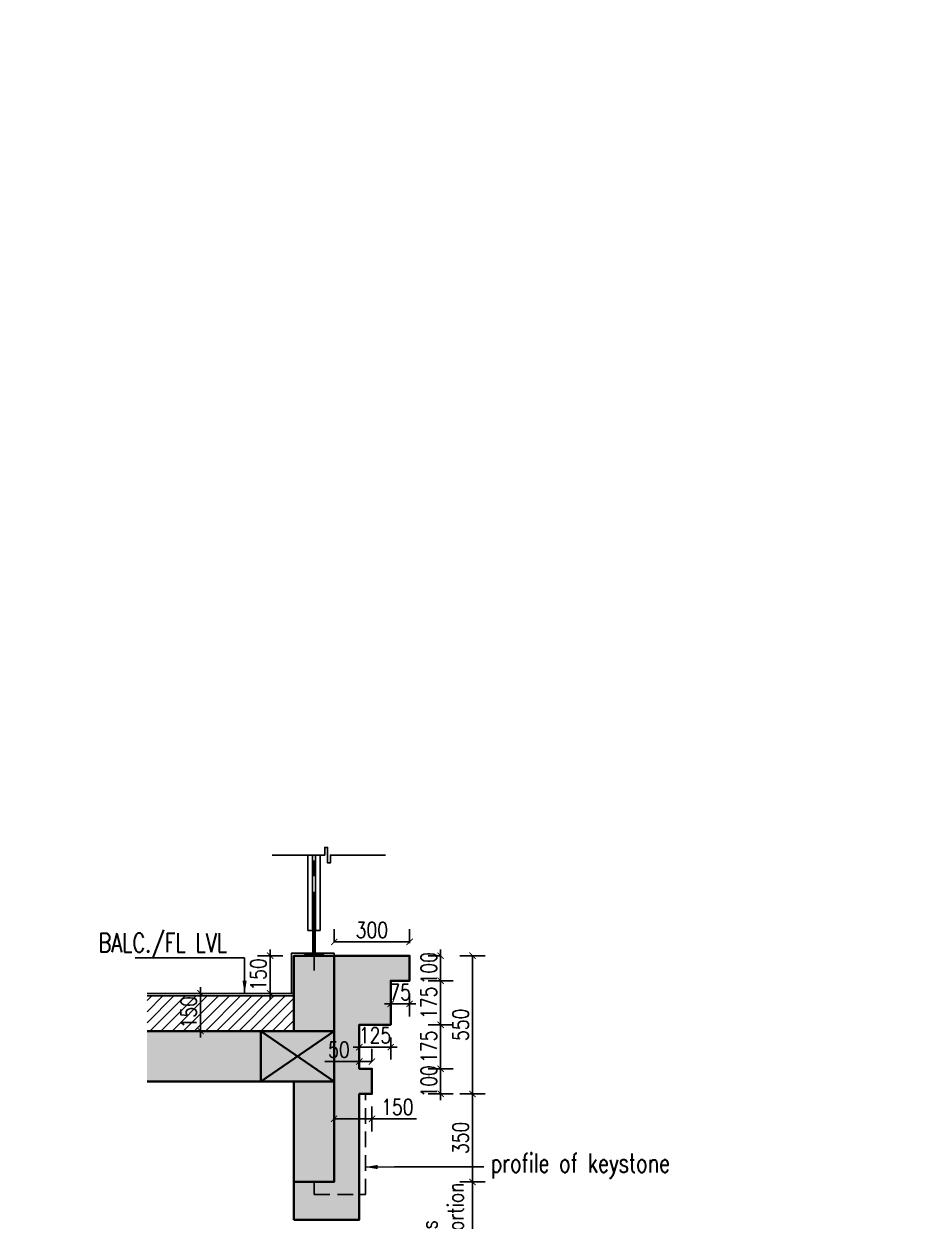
# Model space of a CAD drawing. Header units: millimetres. Extents: x 1066295 to 1300022, y -5734212 to -5454663.
# Drawn here: x 1076948 to 1080457, y -5612473 to -5607710 of the extents above; entities that cross this region are included whole.
import ezdxf

# ---------------------------------------------------------------- set-up
doc = ezdxf.new("R2010")
doc.units = ezdxf.units.MM
doc.header["$LTSCALE"] = 1000
doc.header["$MEASUREMENT"] = 0
for name, pattern in [('AUDIT_D_120904163729-0', [0]), ('T9_PROFILE SECTIONS$0$CENTER', [2, 1.25, -0.25, 0.25, -0.25]), ('T9_PROFILE SECTIONS$0$HIDDEN', [0.375, 0.25, -0.125]), ('T9_PROFILE SECTIONS$0$T10(T7 IS SIMILAR BUT MIRROR) - DIMENSION & TEXTING$0$HIDDEN', [0.375, 0.25, -0.125])]:
    doc.linetypes.add(name, pattern=pattern)
doc.layers.get('0').update_dxf_attribs({"linetype": 'AUDIT_D_120904163729-0'})
for name, color, linetype in [('T9_PROFILE SECTIONS$0$A-DIM', 2, 'Continuous'), ('T9_PROFILE SECTIONS$0$DIMDETAIL', 8, 'Continuous'), ('T9_PROFILE SECTIONS$0$GLASS', 5, 'Continuous'), ('T9_PROFILE SECTIONS$0$HATCH 150', 8, 'Continuous'), ('T9_PROFILE SECTIONS$0$T10(T7 IS SIMILAR BUT MIRROR) - DIMENSION & TEXTING$0$A-DIMENSIONS', 2, 'T9_PROFILE SECTIONS$0$T10(T7 IS SIMILAR BUT MIRROR) - DIMENSION & TEXTING$0$HIDDEN')]:
    doc.layers.add(name, color=color, linetype=linetype)
doc.layers.add('T9_PROFILE SECTIONS$0$A-SLAB', color=3, linetype='Continuous', lineweight=35)
doc.layers.add('T9_PROFILE SECTIONS$0$ele', color=1, linetype='Continuous', lineweight=30)
doc.styles.add('T9_PROFILE SECTIONS$0$B-AR-ANNO-E DECK FLOOR$0$DIMTEXT', font='SIMPLEX.shx', dxfattribs={"width": 0.75})
doc.styles.add('T9_PROFILE SECTIONS$0$text-cmn', font='romans.shx', dxfattribs={"width": 0.8})
doc.dimstyles.new('T9_PROFILE SECTIONS$0$DIM 1-25', dxfattribs={"dimscale": 25, "dimtxt": 2.5, "dimasz": 1, "dimexe": 2, "dimexo": 2, "dimtad": 1, "dimdec": 0, "dimdsep": 46, "dimtxsty": 'T9_PROFILE SECTIONS$0$text-cmn', "dimblk": 'T9_PROFILE SECTIONS$0$_ArchTick', "dimcen": 2, "dimclrd": 1, "dimclre": 1, "dimclrt": 2, "dimadec": 0, "dimazin": 0, "dimtfac": 1, "dimtdec": 0, "dimtix": 1, "dimtmove": 0, "dimatfit": 3, "dimfxl": 2, "dimfxlon": 1, "dimlwd": -1, "dimlwe": -1, "dimarcsym": 0})

# ---------------------------------------------------------------- blocks, each defined once
blk = doc.blocks.new('T9_PROFILE SECTIONS$0$_ArchTick')
at = {"color": 0, "linetype": 'ByBlock', "const_width": 0.15}
blk.add_lwpolyline([(-0.5, -0.5), (0.5, 0.5)], dxfattribs=at)
blk = doc.blocks.new('*D446')
at = {"layer": 'T9_PROFILE SECTIONS$0$DIMDETAIL', "color": 1, "linetype": 'ByBlock', "transparency": 16777216}
for p, q in [((1080428.1, -5609918.5), (1080528.1, -5609918.5)), ((1080478.1, -5609918.5), (1080478.1, -5609893.5)), ((1080478.1, -5610418.5), (1080478.1, -5609918.5)), ((1080428.1, -5610418.5), (1080528.1, -5610418.5)), ((1080478.1, -5610418.5), (1080478.1, -5610443.5))]:
    blk.add_line(p, q, dxfattribs=at)
at = {"layer": 'T9_PROFILE SECTIONS$0$DIMDETAIL', "color": 1, "linetype": 'ByBlock', "transparency": 16777216, "xscale": 25, "yscale": 25, "zscale": 25}
for p, rotation in [((1080478.1, -5609918.5), 270), ((1080478.1, -5610418.5), 90)]:
    blk.add_blockref('T9_PROFILE SECTIONS$0$_ArchTick', p, dxfattribs=dict(at, rotation=rotation))
at = {"layer": 'T9_PROFILE SECTIONS$0$DIMDETAIL', "color": 7, "linetype": 'ByBlock', "transparency": 16777216, "insert": (1080368.7, -5610168.5), "char_height": 62.5, "attachment_point": 5, "rotation": 90, "style": 'T9_PROFILE SECTIONS$0$text-cmn'}
blk.add_mtext('varies\\Parched portion', dxfattribs=at)
blk = doc.blocks.new('*D447')
at = {"layer": 'T9_PROFILE SECTIONS$0$DIMDETAIL', "color": 1, "linetype": 'ByBlock', "transparency": 16777216}
for p, q in [((1080428.1, -5609018.5), (1080528.1, -5609018.5)), ((1080478.1, -5609568.5), (1080478.1, -5609018.5)), ((1080428.1, -5609568.5), (1080528.1, -5609568.5))]:
    blk.add_line(p, q, dxfattribs=at)
at = {"layer": 'T9_PROFILE SECTIONS$0$DIMDETAIL', "color": 1, "linetype": 'ByBlock', "transparency": 16777216, "xscale": 25, "yscale": 25, "zscale": 25}
for p, rotation in [((1080478.1, -5609018.5), 90), ((1080478.1, -5609568.5), 270)]:
    blk.add_blockref('T9_PROFILE SECTIONS$0$_ArchTick', p, dxfattribs=dict(at, rotation=rotation))
at = {"layer": 'T9_PROFILE SECTIONS$0$DIMDETAIL', "color": 7, "linetype": 'ByBlock', "transparency": 16777216, "insert": (1080431.2, -5609293.5), "char_height": 62.5, "attachment_point": 5, "rotation": 90, "style": 'T9_PROFILE SECTIONS$0$text-cmn'}
blk.add_mtext('550', dxfattribs=at)
blk = doc.blocks.new('*D448')
at = {"layer": 'T9_PROFILE SECTIONS$0$DIMDETAIL', "color": 1, "linetype": 'ByBlock', "transparency": 16777216}
for p, q in [((1079927.6, -5608964.5), (1079927.6, -5608913.5)), ((1080227.6, -5608968.5), (1080227.6, -5608913.5)), ((1080227.6, -5608963.5), (1079927.6, -5608963.5))]:
    blk.add_line(p, q, dxfattribs=at)
at = {"layer": 'T9_PROFILE SECTIONS$0$DIMDETAIL', "color": 1, "linetype": 'ByBlock', "transparency": 16777216, "xscale": 25, "yscale": 25, "zscale": 25, "rotation": 180}
blk.add_blockref('T9_PROFILE SECTIONS$0$_ArchTick', (1079927.6, -5608963.5), dxfattribs=at)
at = {"layer": 'T9_PROFILE SECTIONS$0$DIMDETAIL', "color": 1, "linetype": 'ByBlock', "transparency": 16777216, "xscale": 25, "yscale": 25, "zscale": 25}
blk.add_blockref('T9_PROFILE SECTIONS$0$_ArchTick', (1080227.6, -5608963.5), dxfattribs=at)
at = {"layer": 'T9_PROFILE SECTIONS$0$DIMDETAIL', "color": 7, "linetype": 'ByBlock', "transparency": 16777216, "insert": (1080077.6, -5608916.6), "char_height": 62.5, "attachment_point": 5, "style": 'T9_PROFILE SECTIONS$0$text-cmn'}
blk.add_mtext('300', dxfattribs=at)
blk = doc.blocks.new('*D449')
at = {"layer": 'T9_PROFILE SECTIONS$0$DIMDETAIL', "color": 1, "linetype": 'ByBlock', "transparency": 16777216}
for p, q in [((1079623, -5609018.5), (1079723, -5609018.5)), ((1079673, -5609018.5), (1079673, -5608993.5)), ((1079673, -5609168.5), (1079673, -5609018.5)), ((1079673, -5609168.5), (1079723, -5609168.5)), ((1079673, -5609168.5), (1079673, -5609193.5))]:
    blk.add_line(p, q, dxfattribs=at)
at = {"layer": 'T9_PROFILE SECTIONS$0$DIMDETAIL', "color": 1, "linetype": 'ByBlock', "transparency": 16777216, "xscale": 25, "yscale": 25, "zscale": 25}
for p, rotation in [((1079673, -5609018.5), 270), ((1079673, -5609168.5), 90)]:
    blk.add_blockref('T9_PROFILE SECTIONS$0$_ArchTick', p, dxfattribs=dict(at, rotation=rotation))
at = {"layer": 'T9_PROFILE SECTIONS$0$DIMDETAIL', "color": 7, "linetype": 'ByBlock', "transparency": 16777216, "insert": (1079626.1, -5609093.5), "char_height": 62.5, "attachment_point": 5, "rotation": 90, "style": 'T9_PROFILE SECTIONS$0$text-cmn'}
blk.add_mtext('150', dxfattribs=at)
blk = doc.blocks.new('*D450')
at = {"layer": 'T9_PROFILE SECTIONS$0$DIMDETAIL', "color": 1, "linetype": 'ByBlock', "transparency": 16777216}
for p, q in [((1080351.1, -5609468.5), (1080351.1, -5609443.5)), ((1080401.1, -5609468.5), (1080301.1, -5609468.5)), ((1080351.1, -5609568.5), (1080351.1, -5609468.5)), ((1080401.1, -5609568.5), (1080301.1, -5609568.5)), ((1080351.1, -5609568.5), (1080351.1, -5609593.5))]:
    blk.add_line(p, q, dxfattribs=at)
at = {"layer": 'T9_PROFILE SECTIONS$0$DIMDETAIL', "color": 1, "linetype": 'ByBlock', "transparency": 16777216, "xscale": 25, "yscale": 25, "zscale": 25}
for p, rotation in [((1080351.1, -5609468.5), 270), ((1080351.1, -5609568.5), 90)]:
    blk.add_blockref('T9_PROFILE SECTIONS$0$_ArchTick', p, dxfattribs=dict(at, rotation=rotation))
at = {"layer": 'T9_PROFILE SECTIONS$0$DIMDETAIL', "color": 7, "linetype": 'ByBlock', "transparency": 16777216, "insert": (1080304.2, -5609518.5), "char_height": 62.5, "attachment_point": 5, "rotation": 90, "style": 'T9_PROFILE SECTIONS$0$text-cmn'}
blk.add_mtext('100', dxfattribs=at)
blk = doc.blocks.new('*D451')
at = {"layer": 'T9_PROFILE SECTIONS$0$DIMDETAIL', "color": 1, "linetype": 'ByBlock', "transparency": 16777216}
for p, q in [((1080401.1, -5609293.5), (1080301.1, -5609293.5)), ((1080351.1, -5609468.5), (1080351.1, -5609293.5)), ((1080401.1, -5609468.5), (1080301.1, -5609468.5))]:
    blk.add_line(p, q, dxfattribs=at)
at = {"layer": 'T9_PROFILE SECTIONS$0$DIMDETAIL', "color": 1, "linetype": 'ByBlock', "transparency": 16777216, "xscale": 25, "yscale": 25, "zscale": 25}
for p, rotation in [((1080351.1, -5609293.5), 90), ((1080351.1, -5609468.5), 270)]:
    blk.add_blockref('T9_PROFILE SECTIONS$0$_ArchTick', p, dxfattribs=dict(at, rotation=rotation))
at = {"layer": 'T9_PROFILE SECTIONS$0$DIMDETAIL', "color": 7, "linetype": 'ByBlock', "transparency": 16777216, "insert": (1080304.2, -5609381), "char_height": 62.5, "attachment_point": 5, "rotation": 90, "style": 'T9_PROFILE SECTIONS$0$text-cmn'}
blk.add_mtext('175', dxfattribs=at)
blk = doc.blocks.new('*D452')
at = {"layer": 'T9_PROFILE SECTIONS$0$DIMDETAIL', "color": 1, "linetype": 'ByBlock', "transparency": 16777216}
for p, q in [((1080401.1, -5609118.5), (1080301.1, -5609118.5)), ((1080351.1, -5609293.5), (1080351.1, -5609118.5)), ((1080401.1, -5609293.5), (1080301.1, -5609293.5))]:
    blk.add_line(p, q, dxfattribs=at)
at = {"layer": 'T9_PROFILE SECTIONS$0$DIMDETAIL', "color": 1, "linetype": 'ByBlock', "transparency": 16777216, "xscale": 25, "yscale": 25, "zscale": 25}
for p, rotation in [((1080351.1, -5609118.5), 90), ((1080351.1, -5609293.5), 270)]:
    blk.add_blockref('T9_PROFILE SECTIONS$0$_ArchTick', p, dxfattribs=dict(at, rotation=rotation))
at = {"layer": 'T9_PROFILE SECTIONS$0$DIMDETAIL', "color": 7, "linetype": 'ByBlock', "transparency": 16777216, "insert": (1080304.2, -5609206), "char_height": 62.5, "attachment_point": 5, "rotation": 90, "style": 'T9_PROFILE SECTIONS$0$text-cmn'}
blk.add_mtext('175', dxfattribs=at)
blk = doc.blocks.new('*D453')
at = {"layer": 'T9_PROFILE SECTIONS$0$DIMDETAIL', "color": 1, "linetype": 'ByBlock', "transparency": 16777216}
for p, q in [((1080351.1, -5609018.5), (1080301.1, -5609018.5)), ((1080351.1, -5609018.5), (1080351.1, -5608993.5)), ((1080351.1, -5609118.5), (1080351.1, -5609018.5)), ((1080351.1, -5609118.5), (1080301.1, -5609118.5)), ((1080351.1, -5609118.5), (1080351.1, -5609143.5))]:
    blk.add_line(p, q, dxfattribs=at)
at = {"layer": 'T9_PROFILE SECTIONS$0$DIMDETAIL', "color": 1, "linetype": 'ByBlock', "transparency": 16777216, "xscale": 25, "yscale": 25, "zscale": 25}
for p, rotation in [((1080351.1, -5609018.5), 270), ((1080351.1, -5609118.5), 90)]:
    blk.add_blockref('T9_PROFILE SECTIONS$0$_ArchTick', p, dxfattribs=dict(at, rotation=rotation))
at = {"layer": 'T9_PROFILE SECTIONS$0$DIMDETAIL', "color": 7, "linetype": 'ByBlock', "transparency": 16777216, "insert": (1080304.2, -5609068.5), "char_height": 62.5, "attachment_point": 5, "rotation": 90, "style": 'T9_PROFILE SECTIONS$0$text-cmn'}
blk.add_mtext('100', dxfattribs=at)
blk = doc.blocks.new('*D454')
at = {"layer": 'T9_PROFILE SECTIONS$0$DIMDETAIL', "color": 1, "linetype": 'ByBlock', "transparency": 16777216}
for p, q in [((1079927.6, -5609618.5), (1079927.6, -5609717.5)), ((1080077.6, -5609618.5), (1080077.6, -5609717.5)), ((1079927.6, -5609667.5), (1080077.6, -5609667.5)), ((1080077.6, -5609667.5), (1080255.3, -5609667.5))]:
    blk.add_line(p, q, dxfattribs=at)
at = {"layer": 'T9_PROFILE SECTIONS$0$DIMDETAIL', "color": 1, "linetype": 'ByBlock', "transparency": 16777216, "xscale": 25, "yscale": 25, "zscale": 25, "rotation": 180}
blk.add_blockref('T9_PROFILE SECTIONS$0$_ArchTick', (1079927.6, -5609667.5), dxfattribs=at)
at = {"layer": 'T9_PROFILE SECTIONS$0$DIMDETAIL', "color": 1, "linetype": 'ByBlock', "transparency": 16777216, "xscale": 25, "yscale": 25, "zscale": 25}
blk.add_blockref('T9_PROFILE SECTIONS$0$_ArchTick', (1080077.6, -5609667.5), dxfattribs=at)
at = {"layer": 'T9_PROFILE SECTIONS$0$DIMDETAIL', "color": 7, "linetype": 'ByBlock', "transparency": 16777216, "insert": (1080179, -5609620.6), "char_height": 62.5, "attachment_point": 5, "style": 'T9_PROFILE SECTIONS$0$text-cmn'}
blk.add_mtext('150', dxfattribs=at)
blk = doc.blocks.new('*D455')
at = {"layer": 'T9_PROFILE SECTIONS$0$DIMDETAIL', "color": 1, "linetype": 'ByBlock', "transparency": 16777216}
for p, q in [((1080027.6, -5609439.5), (1080027.6, -5609389.5)), ((1080077.6, -5609439.5), (1080077.6, -5609389.5)), ((1080027.6, -5609439.5), (1079890.4, -5609439.5)), ((1080077.6, -5609439.5), (1080027.6, -5609439.5))]:
    blk.add_line(p, q, dxfattribs=at)
at = {"layer": 'T9_PROFILE SECTIONS$0$DIMDETAIL', "color": 1, "linetype": 'ByBlock', "transparency": 16777216, "xscale": 25, "yscale": 25, "zscale": 25, "rotation": 180}
blk.add_blockref('T9_PROFILE SECTIONS$0$_ArchTick', (1080027.6, -5609439.5), dxfattribs=at)
at = {"layer": 'T9_PROFILE SECTIONS$0$DIMDETAIL', "color": 1, "linetype": 'ByBlock', "transparency": 16777216, "xscale": 25, "yscale": 25, "zscale": 25}
blk.add_blockref('T9_PROFILE SECTIONS$0$_ArchTick', (1080077.6, -5609439.5), dxfattribs=at)
at = {"layer": 'T9_PROFILE SECTIONS$0$DIMDETAIL', "color": 7, "linetype": 'ByBlock', "transparency": 16777216, "insert": (1079946.5, -5609392.6), "char_height": 62.5, "attachment_point": 5, "style": 'T9_PROFILE SECTIONS$0$text-cmn'}
blk.add_mtext('50', dxfattribs=at)
blk = doc.blocks.new('*D456')
at = {"layer": 'T9_PROFILE SECTIONS$0$DIMDETAIL', "color": 1, "linetype": 'ByBlock', "transparency": 16777216}
for p, q in [((1080027.6, -5609343.5), (1080027.6, -5609432)), ((1080152.6, -5609343.5), (1080152.6, -5609432)), ((1080027.6, -5609382), (1080002.6, -5609382)), ((1080152.6, -5609382), (1080027.6, -5609382)), ((1080152.6, -5609382), (1080177.6, -5609382))]:
    blk.add_line(p, q, dxfattribs=at)
at = {"layer": 'T9_PROFILE SECTIONS$0$DIMDETAIL', "color": 1, "linetype": 'ByBlock', "transparency": 16777216, "xscale": 25, "yscale": 25, "zscale": 25}
blk.add_blockref('T9_PROFILE SECTIONS$0$_ArchTick', (1080027.6, -5609382), dxfattribs=at)
at = {"layer": 'T9_PROFILE SECTIONS$0$DIMDETAIL', "color": 1, "linetype": 'ByBlock', "transparency": 16777216, "xscale": 25, "yscale": 25, "zscale": 25, "rotation": 180}
blk.add_blockref('T9_PROFILE SECTIONS$0$_ArchTick', (1080152.6, -5609382), dxfattribs=at)
at = {"layer": 'T9_PROFILE SECTIONS$0$DIMDETAIL', "color": 7, "linetype": 'ByBlock', "transparency": 16777216, "insert": (1080090.1, -5609335.1), "char_height": 62.5, "attachment_point": 5, "style": 'T9_PROFILE SECTIONS$0$text-cmn'}
blk.add_mtext('125', dxfattribs=at)
blk = doc.blocks.new('*D457')
at = {"layer": 'T9_PROFILE SECTIONS$0$DIMDETAIL', "color": 1, "linetype": 'ByBlock', "transparency": 16777216}
for p, q in [((1080152.6, -5609168.5), (1080152.6, -5609260.5)), ((1080227.6, -5609168.5), (1080227.6, -5609260.5)), ((1080152.6, -5609210.5), (1080127.6, -5609210.5)), ((1080152.6, -5609210.5), (1080227.6, -5609210.5)), ((1080227.6, -5609210.5), (1080252.6, -5609210.5))]:
    blk.add_line(p, q, dxfattribs=at)
at = {"layer": 'T9_PROFILE SECTIONS$0$DIMDETAIL', "color": 1, "linetype": 'ByBlock', "transparency": 16777216, "xscale": 25, "yscale": 25, "zscale": 25}
blk.add_blockref('T9_PROFILE SECTIONS$0$_ArchTick', (1080152.6, -5609210.5), dxfattribs=at)
at = {"layer": 'T9_PROFILE SECTIONS$0$DIMDETAIL', "color": 1, "linetype": 'ByBlock', "transparency": 16777216, "xscale": 25, "yscale": 25, "zscale": 25, "rotation": 180}
blk.add_blockref('T9_PROFILE SECTIONS$0$_ArchTick', (1080227.6, -5609210.5), dxfattribs=at)
at = {"layer": 'T9_PROFILE SECTIONS$0$DIMDETAIL', "color": 7, "linetype": 'ByBlock', "transparency": 16777216, "insert": (1080190.1, -5609163.6), "char_height": 62.5, "attachment_point": 5, "style": 'T9_PROFILE SECTIONS$0$text-cmn'}
blk.add_mtext('75', dxfattribs=at)
blk = doc.blocks.new('*D458')
at = {"layer": 'T9_PROFILE SECTIONS$0$DIMDETAIL', "color": 1, "linetype": 'ByBlock', "transparency": 16777216}
for p, q in [((1079425.4, -5609168.5), (1079346.2, -5609168.5)), ((1079396.2, -5609168.5), (1079396.2, -5609143.5)), ((1079396.2, -5609168.5), (1079396.2, -5609318.5)), ((1079425.4, -5609318.5), (1079346.2, -5609318.5)), ((1079396.2, -5609318.5), (1079396.2, -5609343.5))]:
    blk.add_line(p, q, dxfattribs=at)
at = {"layer": 'T9_PROFILE SECTIONS$0$DIMDETAIL', "color": 1, "linetype": 'ByBlock', "transparency": 16777216, "xscale": 25, "yscale": 25, "zscale": 25}
for p, rotation in [((1079396.2, -5609168.5), 270), ((1079396.2, -5609318.5), 90)]:
    blk.add_blockref('T9_PROFILE SECTIONS$0$_ArchTick', p, dxfattribs=dict(at, rotation=rotation))
at = {"layer": 'T9_PROFILE SECTIONS$0$DIMDETAIL', "color": 7, "linetype": 'ByBlock', "transparency": 16777216, "insert": (1079349.4, -5609243.5), "char_height": 62.5, "attachment_point": 5, "rotation": 90, "style": 'T9_PROFILE SECTIONS$0$text-cmn'}
blk.add_mtext('150', dxfattribs=at)
blk = doc.blocks.new('*D460')
at = {"layer": 'T9_PROFILE SECTIONS$0$DIMDETAIL', "color": 1, "linetype": 'ByBlock', "transparency": 16777216}
for p, q in [((1080478.1, -5609568.5), (1080528.1, -5609568.5)), ((1080478.1, -5609568.5), (1080478.1, -5609918.5)), ((1080428.1, -5609918.5), (1080528.1, -5609918.5))]:
    blk.add_line(p, q, dxfattribs=at)
at = {"layer": 'T9_PROFILE SECTIONS$0$DIMDETAIL', "color": 1, "linetype": 'ByBlock', "transparency": 16777216, "xscale": 25, "yscale": 25, "zscale": 25}
for p, rotation in [((1080478.1, -5609568.5), 90), ((1080478.1, -5609918.5), 270)]:
    blk.add_blockref('T9_PROFILE SECTIONS$0$_ArchTick', p, dxfattribs=dict(at, rotation=rotation))
at = {"layer": 'T9_PROFILE SECTIONS$0$DIMDETAIL', "color": 7, "linetype": 'ByBlock', "transparency": 16777216, "insert": (1080431.2, -5609743.5), "char_height": 62.5, "attachment_point": 5, "rotation": 90, "style": 'T9_PROFILE SECTIONS$0$text-cmn'}
blk.add_mtext('350', dxfattribs=at)
blk = doc.blocks.new('T9_PROFILE SECTIONS')
at = {"layer": 'T9_PROFILE SECTIONS$0$A-DIM', "ltscale": 0.7}
blk.add_hatch(color=8, dxfattribs=at).paths.add_polyline_path([(1079841.5696, -5608888.5074), (1079853.5696, -5608888.5074), (1079853.5696, -5608913.5074), (1079841.5696, -5608913.5074)])
at = {"layer": 'T9_PROFILE SECTIONS$0$DIMDETAIL', "linetype": 'ByBlock'}
h = blk.add_hatch(dxfattribs=at)
h.set_pattern_fill('ANSI31', color=256, scale=250)
h.set_pattern_definition([(45, (997377.422, -5630933.507), (-22.097087, 22.097087), [])])
h.paths.add_polyline_path([(1079183.2251, -5609178.5074), (1079183.2251, -5609318.5074), (1079767.5989, -5609318.5074), (1079767.5989, -5609178.5074)])
at = {"layer": 'T9_PROFILE SECTIONS$0$HATCH 150'}
h = blk.add_hatch(color=8, dxfattribs=at)
h.dxf.hatch_style = 1
h.paths.add_polyline_path([(1079183.2251, -5609318.5074), (1079183.2251, -5609518.5074), (1079767.5989, -5609518.5074), (1079767.5989, -5609918.5074), (1079927.5989, -5609918.5074), (1079927.5989, -5609018.5074), (1079767.5989, -5609018.5074), (1079767.5989, -5609318.5074)])
h = blk.add_hatch(dxfattribs=at)
h.set_pattern_fill('AR-SAND', color=8, scale=10, angle=450)
h.set_pattern_definition([(217.5, (-4597235.507, -6839143.228), (0.62993358, -19.26823769), [0, -15.2, 0, -17, 0, -16.25]), (187.5, (-4597235.507, -6839143.228), (-17.69776705, -28.22146065), [0, -8.2, 0, -13.7, 0, -5.25]), (147.5, (-4597223.207, -6839143.228), (-31.141418618, -0.056590535), [0, -5, 0, -18, 0, -23.5]), (137.5, (-4597223.207, -6839143.228), (-30.06126605, -8.77675565), [0, -2.5, 0, -11.8, 0, -13.5])])
h.paths.add_polyline_path([(1079767.562, -5610068.8614), (1079767.562, -5609918.5074), (1079927.5989, -5609918.5074), (1079927.5989, -5609018.5074), (1080227.5989, -5609018.5074), (1080227.5989, -5609118.508), (1080152.6285, -5609118.508), (1080152.6285, -5609293.5084), (1080027.6285, -5609293.5084), (1080027.6285, -5609468.508), (1080077.6285, -5609468.508), (1080077.6285, -5609568.5084), (1080027.5497, -5609568.5207), (1080027.6358, -5610068.8614)])
at = {"color": 8, "linetype": 'T9_PROFILE SECTIONS$0$HIDDEN', "ltscale": 0.25}
blk.add_lwpolyline([(1079847.5989, -5609918.5074), (1079847.5989, -5609968.5074), (1080027.6185, -5609968.4765), (1080052.6185, -5609968.4765), (1080052.5202, -5609568.5146)], dxfattribs=at)
at = {"layer": 'T9_PROFILE SECTIONS$0$A-DIM', "ltscale": 0.7}
for p, q in [((1079822.5989, -5608918.1074), (1079822.5989, -5608618.0074)), ((1079872.5989, -5608918.1074), (1079872.5989, -5608618.0074)), ((1079822.5989, -5608918.1074), (1079872.5989, -5608918.1074)), ((1079842.5989, -5608918.1074), (1079842.5989, -5609013.5074)), ((1079852.5989, -5608918.1074), (1079852.5989, -5609013.5074))]:
    blk.add_line(p, q, dxfattribs=at)
at = {"layer": 'T9_PROFILE SECTIONS$0$A-DIM', "color": 5, "linetype": 'T9_PROFILE SECTIONS$0$CENTER', "ltscale": 0.25}
blk.add_line((1079847.5989, -5609077.5005), (1079847.5989, -5608618.0074), dxfattribs=at)
at = {"layer": 'T9_PROFILE SECTIONS$0$A-DIM', "ltscale": 0.7}
blk.add_lwpolyline([(1079810.0989, -5609013.5074), (1079885.0989, -5609013.5074), (1079885.0989, -5609018.5074), (1079810.0989, -5609018.5074)], close=True, dxfattribs=at)
at = {"layer": 'T9_PROFILE SECTIONS$0$A-SLAB', "linetype": 'ByBlock'}
for p, q in [((1079927.5989, -5609518.5074), (1079635.412, -5609318.5074)), ((1079635.412, -5609518.5074), (1079927.5989, -5609318.5074))]:
    blk.add_line(p, q, dxfattribs=at)
blk.add_lwpolyline([(1079183.2251, -5609518.5074), (1079767.5989, -5609518.5074), (1079767.5989, -5609918.5074), (1079927.5989, -5609918.5074), (1079927.5989, -5609018.5074), (1079767.5989, -5609018.5074), (1079767.5989, -5609168.5074), (1079767.5989, -5609318.5074), (1079183.2251, -5609318.5074)], dxfattribs=at)
for points in [[(1079767.562, -5610068.8614), (1079767.562, -5609918.5074), (1079927.5989, -5609918.5074), (1079927.5989, -5609018.5074), (1080227.5989, -5609018.5074), (1080227.5989, -5609118.508), (1080152.6285, -5609118.508), (1080152.6285, -5609293.5084), (1080027.6285, -5609293.5084), (1080027.6285, -5609468.508), (1080077.6285, -5609468.508), (1080077.6285, -5609568.5084), (1080027.5497, -5609568.5207), (1080027.6358, -5610068.8614)], [(1079927.5989, -5609518.5074), (1079635.412, -5609518.5074), (1079635.412, -5609318.5074), (1079927.5989, -5609318.5074)]]:
    blk.add_lwpolyline(points, close=True, dxfattribs=at)
at = {"layer": 'T9_PROFILE SECTIONS$0$DIMDETAIL', "linetype": 'ByBlock'}
for points in [[(1079681.2251, -5608618.0074), (1079890.2251, -5608618.0074), (1079890.2251, -5608587.5074), (1079901.2251, -5608587.5074), (1079901.2251, -5608649.5074), (1079912.7251, -5608649.5074), (1079912.7251, -5608618.0074), (1080132.2251, -5608618.0074)], [(1079757.5989, -5609168.5074), (1079757.5989, -5609008.5074), (1079927.5989, -5609008.5074)], [(1079927.5989, -5609008.5074), (1079927.5989, -5609014.5074), (1079927.5989, -5609018.5074)], [(1079183.2251, -5609168.5074), (1079767.5989, -5609168.5074), (1079767.5989, -5609318.5074), (1079183.2251, -5609318.5074)], [(1079183.2251, -5609178.5074), (1079767.5989, -5609178.5074)]]:
    blk.add_lwpolyline(points, dxfattribs=at)
at = {"layer": 'T9_PROFILE SECTIONS$0$ele', "color": 8}
blk.add_line((1080027.5989, -5610068.8614), (1079767.562, -5610068.8614), dxfattribs=at)
at = {"layer": 'T9_PROFILE SECTIONS$0$GLASS', "ltscale": 0.7}
blk.add_lwpolyline([(1079853.5696, -5608618.0074), (1079853.5696, -5608913.5074), (1079841.5696, -5608913.5074), (1079841.5696, -5608618.0074)], dxfattribs=at)
blk.add_lwpolyline([(1079853.5696, -5608888.5074), (1079853.5696, -5608913.5074), (1079841.5696, -5608913.5074), (1079841.5696, -5608888.5074)], close=True, dxfattribs=at)
at = {"layer": 'T9_PROFILE SECTIONS$0$T10(T7 IS SIMILAR BUT MIRROR) - DIMENSION & TEXTING$0$A-DIMENSIONS', "linetype": 'ByBlock'}
blk.add_circle((1080913.8262, -5610921.0339), 12874.0202, dxfattribs=at)
at = {"layer": 'T9_PROFILE SECTIONS$0$DIMDETAIL', "color": 7, "style": 'T9_PROFILE SECTIONS$0$B-AR-ANNO-E DECK FLOOR$0$DIMTEXT', "width": 0.75}
for s, p in [('BALC./FL LVL', (1078990.3888, -5609004.5568)), ('profile of keystone', (1080550.2443, -5609880.5565))]:
    blk.add_text(s, height=75, dxfattribs=at).set_placement(p)
at = {"layer": 'T9_PROFILE SECTIONS$0$DIMDETAIL', "linetype": 'ByBlock'}
for base, p1, p2, angle, picture, middle in [((1079927.5989, -5608963.5074), (1080227.5989, -5609018.5075), (1079927.5989, -5609014.5074), 180, '*D448', (1080077.5989, -5608916.6324)), ((1079672.9973, -5609018.4851), (1079622.9973, -5609168.5074), (1079422.5053, -5609018.4851), 90, '*D449', (1079626.1223, -5609093.4963)), ((1080478.0909, -5609018.5074), (1080077.6391, -5609568.5075), (1080227.5989, -5609018.5074), 90, '*D447', (1080431.2159, -5609293.5074)), ((1080351.0909, -5609018.5075), (1080401.0909, -5609118.5075), (1080401.0909, -5609018.5075), 90, '*D453', (1080304.2159, -5609068.5075)), ((1080227.5989, -5609210.5074), (1080152.6285, -5609118.508), (1080227.5989, -5609118.508), 180, '*D457', (1080190.1137, -5609163.6324)), ((1080351.0909, -5609118.5075), (1080554.2697, -5609293.5075), (1080554.2697, -5609118.5075), 90, '*D452', (1080304.2159, -5609206.0075)), ((1079396.2251, -5609318.5074), (1079475.412, -5609168.5074), (1079475.412, -5609318.5074), 90, '*D458', (1079349.3501, -5609243.5074)), ((1080027.6285, -5609382.0074), (1080152.6285, -5609293.5084), (1080027.6285, -5609293.5084), 180, '*D456', (1080090.1285, -5609335.1324)), ((1080351.0909, -5609293.5075), (1080554.27, -5609468.5075), (1080554.2697, -5609293.5075), 90, '*D451', (1080304.2159, -5609381.0075)), ((1080351.0909, -5609468.5075), (1080604.2697, -5609568.5075), (1080604.2697, -5609468.5075), 90, '*D450', (1080304.2159, -5609518.5075)), ((1080478.0909, -5609918.5074), (1080428.0909, -5609568.5075), (1079927.5989, -5609918.5074), 90, '*D460', (1080431.2159, -5609743.5074))]:
    dim = blk.add_linear_dim(base=base, p1=p1, p2=p2, angle=angle, dimstyle='T9_PROFILE SECTIONS$0$DIM 1-25', override={"dimclrt": 7}, dxfattribs=at)
    dim.commit()
    dim.dimension.update_dxf_attribs({"geometry": picture, "text_midpoint": middle})
for base, p1, p2, picture, middle in [((1080027.6285, -5609439.5074), (1080077.6285, -5609468.5009), (1080027.6285, -5609468.5009), '*D455', (1079946.5273, -5609439.5074)), ((1079927.5641, -5609667.5074), (1080077.6391, -5609568.5075), (1079927.5641, -5609568.5075), '*D454', (1080178.9783, -5609667.5074))]:
    dim = blk.add_linear_dim(base=base, p1=p1, p2=p2, angle=180, dimstyle='T9_PROFILE SECTIONS$0$DIM 1-25', override={"dimclrt": 7}, dxfattribs=at)
    dim.commit()
    dim.dimension.update_dxf_attribs({"geometry": picture, "text_midpoint": middle, "dimtype": 128})
at = {"layer": 'T9_PROFILE SECTIONS$0$DIMDETAIL', "color": 1, "linetype": 'ByBlock'}
dim = blk.add_linear_dim(base=(1080478.0909, -5609918.5041), p1=(1079927.5641, -5610418.5074), p2=(1079827.5826, -5609918.5041), angle=90, text='varies\\Parched portion', dimstyle='T9_PROFILE SECTIONS$0$DIM 1-25', override={"dimclrt": 7}, dxfattribs=at)
dim.commit()
dim.dimension.update_dxf_attribs({"geometry": '*D446', "text_midpoint": (1080368.7159, -5610168.5057)})
at = {"layer": 'T9_PROFILE SECTIONS$0$DIMDETAIL'}
for points in [[(1079571.3604, -5609168.5074), (1079571.3613, -5609027.5074), (1079136.2251, -5609027.5074)], [(1080050.5641, -5609859.5072), (1080167.2251, -5609859.0072), (1080523.0486, -5609859.0072)]]:
    blk.add_leader(points, dimstyle='T9_PROFILE SECTIONS$0$DIM 1-25', override={"dimasz": 2, "dimgap": 0.625, "dimtad": 0}, dxfattribs=at)

msp = doc.modelspace()

# ---------------------------------------------------------------- block references
at = {"linetype": 'ByBlock'}
msp.add_blockref('T9_PROFILE SECTIONS', (-1745.2, -2398.4, 0.4), dxfattribs=at)

doc.saveas('drawing.dxf')
